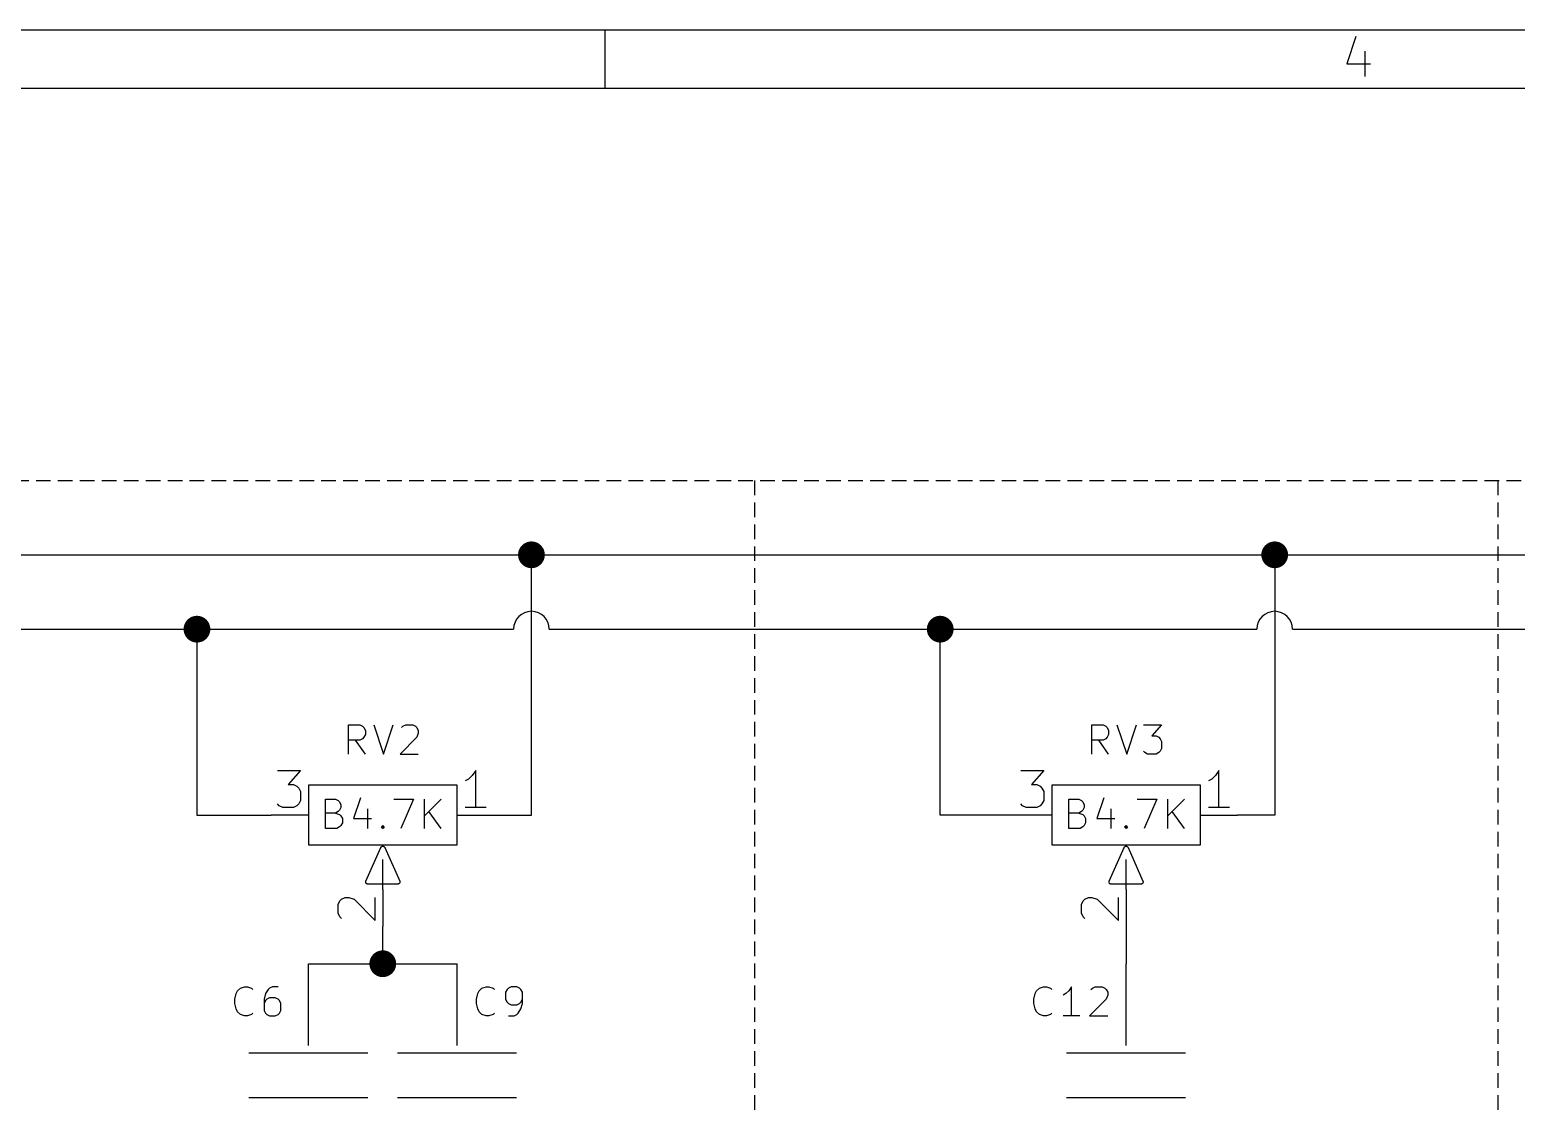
# Model space of a CAD drawing. Header units: millimetres. Extents: x 10 to 287, y -200 to -10.
# Drawn here: x 140.3 to 191.1, y -46.6 to -10 of the extents above; entities that cross this region are included whole.
import ezdxf

# ---------------------------------------------------------------- set-up
doc = ezdxf.new("R2010")
doc.units = ezdxf.units.MM
doc.linetypes.add('DASHED', pattern=[0.75, 0.5, -0.25])
for name, color, linetype in [('BLUETWENTY', 160, 'CONTINUOUS'), ('GREENSIXTYFIVE', 129, 'CONTINUOUS'), ('LIGHTBLUE', 172, 'CONTINUOUS'), ('LIGHTGREEN', 92, 'CONTINUOUS'), ('LIGHTORANGE', 30, 'CONTINUOUS'), ('LIGHTRED', 12, 'CONTINUOUS'), ('PUREORANGE', 40, 'CONTINUOUS'), ('RED', 14, 'CONTINUOUS')]:
    doc.layers.add(name, color=color, linetype=linetype)

msp = doc.modelspace()

# ---------------------------------------------------------------- linework, layer by layer
at = {"layer": 'BLUETWENTY', "linetype": 'CONTINUOUS'}
for p, q in [((150.4475, -37.2861), (150.4475, -36.2861)), ((150.4475, -36.2861), (150.7809, -36.2861)), ((150.7809, -36.2861), (150.8761, -36.3337)), ((150.8761, -36.3337), (150.9237, -36.3813)), ((150.9237, -36.3813), (150.9714, -36.4765)), ((150.9714, -36.5718), (150.9237, -36.667)), ((150.9714, -36.4765), (150.9714, -36.5718)), ((151.638, -36.2385), (151.3999, -36.9527)), ((152.7809, -36.2861), (153.4476, -36.2861)), ((153.4476, -36.2861), (153.019, -37.2861)), ((153.8285, -37.2861), (153.8285, -36.2861)), ((154.4, -36.2861), (153.8285, -36.8575)), ((175.8475, -37.2861), (175.8475, -36.2861)), ((175.8475, -36.2861), (176.1809, -36.2861)), ((176.1809, -36.2861), (176.2761, -36.3337)), ((176.2761, -36.3337), (176.3237, -36.3813)), ((176.3237, -36.3813), (176.3714, -36.4765)), ((176.3714, -36.5718), (176.3237, -36.667)), ((176.3714, -36.4765), (176.3714, -36.5718)), ((177.038, -36.2385), (176.7999, -36.9527)), ((178.1809, -36.2861), (178.8476, -36.2861)), ((178.8476, -36.2861), (178.419, -37.2861)), ((179.2285, -37.2861), (179.2285, -36.2861)), ((179.8, -36.2861), (179.2285, -36.8575)), ((150.7809, -36.7623), (150.4475, -36.7623)), ((150.8761, -36.7146), (150.7809, -36.7623)), ((150.7809, -36.7623), (150.9237, -36.8099)), ((150.9237, -36.667), (150.8761, -36.7146)), ((150.9237, -36.8099), (150.9714, -36.8575)), ((150.9714, -36.8575), (151.019, -36.9527)), ((151.019, -36.9527), (151.019, -37.0956)), ((151.3999, -36.9527), (152.019, -36.9527)), ((151.8761, -36.6194), (151.8761, -37.2861)), ((154.4, -37.2861), (153.9714, -36.7146)), ((176.1809, -36.7623), (175.8475, -36.7623)), ((176.2761, -36.7146), (176.1809, -36.7623)), ((176.1809, -36.7623), (176.3237, -36.8099)), ((176.3237, -36.667), (176.2761, -36.7146)), ((176.3237, -36.8099), (176.3714, -36.8575)), ((176.3714, -36.8575), (176.419, -36.9527)), ((176.419, -36.9527), (176.419, -37.0956)), ((176.7999, -36.9527), (177.419, -36.9527)), ((177.2761, -36.6194), (177.2761, -37.2861)), ((179.8, -37.2861), (179.3714, -36.7146)), ((150.8285, -37.2861), (150.4475, -37.2861)), ((150.9237, -37.2385), (150.8285, -37.2861)), ((150.9714, -37.1908), (150.9237, -37.2385)), ((151.019, -37.0956), (150.9714, -37.1908)), ((152.3523, -37.2385), (152.3999, -37.1908)), ((152.3999, -37.2861), (152.3523, -37.2385)), ((152.3999, -37.1908), (152.4476, -37.2385)), ((152.3999, -37.1908), (152.3999, -37.2861)), ((152.4476, -37.2385), (152.3999, -37.2861)), ((176.2285, -37.2861), (175.8475, -37.2861)), ((176.3237, -37.2385), (176.2285, -37.2861)), ((176.3714, -37.1908), (176.3237, -37.2385)), ((176.419, -37.0956), (176.3714, -37.1908)), ((177.7523, -37.2385), (177.7999, -37.1908)), ((177.7999, -37.2861), (177.7523, -37.2385)), ((177.7999, -37.1908), (177.8476, -37.2385)), ((177.7999, -37.1908), (177.7999, -37.2861)), ((177.8476, -37.2385), (177.7999, -37.2861))]:
    msp.add_line(p, q, dxfattribs=at)
at = {"layer": 'GREENSIXTYFIVE', "linetype": 'CONTINUOUS'}
for p, q in [((151.2333, -34.7461), (151.2333, -33.7461)), ((151.2333, -33.7461), (151.6143, -33.7461)), ((151.6143, -33.7461), (151.7095, -33.7937)), ((151.7095, -33.7937), (151.7572, -33.8413)), ((151.7572, -33.8413), (151.8048, -33.9365)), ((151.8048, -33.9365), (151.8048, -34.0794)), ((152.0905, -33.7461), (152.4238, -34.7461)), ((152.4238, -34.7461), (152.7572, -33.7461)), ((153.0428, -33.8413), (153.0904, -33.7937)), ((153.0904, -33.7937), (153.1857, -33.7461)), ((153.1857, -33.7461), (153.4238, -33.7461)), ((153.4238, -33.7461), (153.519, -33.7937)), ((153.519, -33.7937), (153.5666, -33.8413)), ((153.5666, -33.8413), (153.6143, -33.9365)), ((153.6143, -34.0318), (153.5666, -34.1746)), ((153.6143, -33.9365), (153.6143, -34.0318)), ((176.6333, -34.7461), (176.6333, -33.7461)), ((176.6333, -33.7461), (177.0143, -33.7461)), ((177.0143, -33.7461), (177.1095, -33.7937)), ((177.1095, -33.7937), (177.1572, -33.8413)), ((177.1572, -33.8413), (177.2048, -33.9365)), ((177.2048, -33.9365), (177.2048, -34.0794)), ((177.4905, -33.7461), (177.8238, -34.7461)), ((177.8238, -34.7461), (178.1572, -33.7461)), ((178.3952, -33.7461), (179.0143, -33.7461)), ((179.0143, -33.7461), (178.6809, -34.127)), ((151.6143, -34.2699), (151.2333, -34.2699)), ((151.8048, -34.7461), (151.4714, -34.2699)), ((151.7095, -34.2223), (151.6143, -34.2699)), ((151.7572, -34.1746), (151.7095, -34.2223)), ((151.8048, -34.0794), (151.7572, -34.1746)), ((153.5666, -34.1746), (152.9952, -34.7461)), ((177.0143, -34.2699), (176.6333, -34.2699)), ((177.2048, -34.7461), (176.8714, -34.2699)), ((177.1095, -34.2223), (177.0143, -34.2699)), ((177.1572, -34.1746), (177.1095, -34.2223)), ((177.2048, -34.0794), (177.1572, -34.1746)), ((178.6809, -34.127), (178.8238, -34.127)), ((178.8238, -34.127), (178.919, -34.1746)), ((178.919, -34.1746), (178.9666, -34.2223)), ((178.9666, -34.2223), (179.0143, -34.3175)), ((179.0143, -34.3175), (179.0143, -34.5556)), ((152.9952, -34.7461), (153.6143, -34.7461)), ((178.4428, -34.6985), (178.3952, -34.6508)), ((178.5381, -34.7461), (178.4428, -34.6985)), ((178.8238, -34.7461), (178.5381, -34.7461)), ((178.919, -34.6985), (178.8238, -34.7461)), ((178.9666, -34.6508), (178.919, -34.6985)), ((179.0143, -34.5556), (178.9666, -34.6508)), ((147.3439, -43.1224), (147.3915, -42.932)), ((147.3439, -43.2653), (147.3439, -43.1224)), ((147.3915, -42.932), (147.4392, -42.8367)), ((147.4392, -42.8367), (147.5344, -42.7415)), ((147.5344, -42.7415), (147.6773, -42.6939)), ((147.6773, -42.6939), (147.7725, -42.6939)), ((147.7725, -42.6939), (147.9154, -42.7415)), ((147.9154, -42.7415), (147.963, -42.7891)), ((148.3915, -42.932), (148.3439, -43.1224)), ((148.3439, -43.1224), (148.3439, -43.5034)), ((148.3915, -43.1701), (148.3439, -43.2653)), ((148.4868, -42.7891), (148.3915, -42.932)), ((148.4392, -43.1224), (148.3915, -43.1701)), ((148.5344, -43.0748), (148.4392, -43.1224)), ((148.5344, -42.7415), (148.4868, -42.7891)), ((148.6296, -42.6939), (148.5344, -42.7415)), ((148.7249, -43.0748), (148.5344, -43.0748)), ((148.8201, -42.6939), (148.6296, -42.6939)), ((148.8201, -43.1224), (148.7249, -43.0748)), ((148.8677, -43.1701), (148.8201, -43.1224)), ((148.9154, -43.2653), (148.8677, -43.1701)), ((155.5989, -43.1224), (155.6465, -42.932)), ((155.5989, -43.2653), (155.5989, -43.1224)), ((155.6465, -42.932), (155.6942, -42.8367)), ((155.6942, -42.8367), (155.7894, -42.7415)), ((155.7894, -42.7415), (155.9323, -42.6939)), ((155.9323, -42.6939), (156.0275, -42.6939)), ((156.0275, -42.6939), (156.1704, -42.7415)), ((156.1704, -42.7415), (156.218, -42.7891)), ((156.6465, -42.7891), (156.5989, -42.8843)), ((156.5989, -42.8843), (156.5989, -43.1224)), ((156.5989, -43.1224), (156.6465, -43.2177)), ((156.6942, -42.7415), (156.6465, -42.7891)), ((156.7894, -42.6939), (156.6942, -42.7415)), ((156.9799, -42.6939), (156.7894, -42.6939)), ((157.0751, -42.7415), (156.9799, -42.6939)), ((157.1227, -42.7891), (157.0751, -42.7415)), ((157.1704, -42.8843), (157.1227, -42.7891)), ((157.1227, -43.2177), (157.1704, -43.1224)), ((157.1704, -43.2653), (157.1704, -42.8843)), ((174.6489, -43.1224), (174.6965, -42.932)), ((174.6489, -43.2653), (174.6489, -43.1224)), ((174.6965, -42.932), (174.7442, -42.8367)), ((174.7442, -42.8367), (174.8394, -42.7415)), ((174.8394, -42.7415), (174.9823, -42.6939)), ((174.9823, -42.6939), (175.0775, -42.6939)), ((175.0775, -42.6939), (175.2204, -42.7415)), ((175.2204, -42.7415), (175.268, -42.7891)), ((175.7442, -42.932), (175.6489, -42.9796)), ((175.8394, -42.8367), (175.7442, -42.932)), ((175.9346, -42.6939), (175.8394, -42.8367)), ((175.9346, -43.6939), (175.9346, -42.6939)), ((177.1251, -43.1224), (176.5537, -43.6939)), ((176.6013, -42.7891), (176.6489, -42.7415)), ((176.6489, -42.7415), (176.7442, -42.6939)), ((176.7442, -42.6939), (176.9823, -42.6939)), ((176.9823, -42.6939), (177.0775, -42.7415)), ((177.0775, -42.7415), (177.1251, -42.7891)), ((177.1251, -42.7891), (177.1728, -42.8843)), ((177.1728, -42.9796), (177.1251, -43.1224)), ((177.1728, -42.8843), (177.1728, -42.9796)), ((147.3915, -43.4558), (147.3439, -43.2653)), ((147.4392, -43.551), (147.3915, -43.4558)), ((147.5344, -43.6463), (147.4392, -43.551)), ((147.6773, -43.6939), (147.5344, -43.6463)), ((147.9154, -43.6463), (147.7725, -43.6939)), ((147.963, -43.5986), (147.9154, -43.6463)), ((148.3439, -43.5034), (148.3915, -43.5986)), ((148.3915, -43.5986), (148.4392, -43.6463)), ((148.4392, -43.6463), (148.5344, -43.6939)), ((148.7249, -43.6939), (148.8201, -43.6463)), ((148.8201, -43.6463), (148.8677, -43.5986)), ((148.8677, -43.5986), (148.9154, -43.5034)), ((148.9154, -43.5034), (148.9154, -43.2653)), ((155.6465, -43.4558), (155.5989, -43.2653)), ((155.6942, -43.551), (155.6465, -43.4558)), ((155.7894, -43.6463), (155.6942, -43.551)), ((155.9323, -43.6939), (155.7894, -43.6463)), ((156.1704, -43.6463), (156.0275, -43.6939)), ((156.218, -43.5986), (156.1704, -43.6463)), ((156.6465, -43.2177), (156.6942, -43.2653)), ((156.6942, -43.2653), (156.7894, -43.3129)), ((156.7894, -43.3129), (156.9799, -43.3129)), ((156.8846, -43.6939), (156.9799, -43.6463)), ((156.9799, -43.3129), (157.0751, -43.2653)), ((156.9799, -43.6463), (157.0275, -43.5986)), ((157.0275, -43.5986), (157.1227, -43.4558)), ((157.0751, -43.2653), (157.1227, -43.2177)), ((157.1227, -43.4558), (157.1704, -43.2653)), ((174.6965, -43.4558), (174.6489, -43.2653)), ((174.7442, -43.551), (174.6965, -43.4558)), ((174.8394, -43.6463), (174.7442, -43.551)), ((174.9823, -43.6939), (174.8394, -43.6463)), ((175.2204, -43.6463), (175.0775, -43.6939)), ((175.268, -43.5986), (175.2204, -43.6463)), ((147.7725, -43.6939), (147.6773, -43.6939)), ((148.5344, -43.6939), (148.7249, -43.6939)), ((156.0275, -43.6939), (155.9323, -43.6939)), ((156.6942, -43.6939), (156.8846, -43.6939)), ((175.0775, -43.6939), (174.9823, -43.6939)), ((176.2204, -43.6939), (175.6489, -43.6939)), ((176.5537, -43.6939), (177.1728, -43.6939))]:
    msp.add_line(p, q, dxfattribs=at)
at = {"layer": 'LIGHTBLUE', "linetype": 'DASHED'}
for p, q in [((114.3, -25.4), (266.7, -25.4)), ((165.1, -25.4), (165.1, -88.9)), ((190.5, -25.4), (190.5, -88.9))]:
    msp.add_line(p, q, dxfattribs=at)
at = {"layer": 'LIGHTGREEN', "linetype": 'CONTINUOUS'}
for p, q in [((152.4, -41.91), (152.4, -40.64)), ((177.8, -40.64), (177.8, -41.91)), ((149.86, -41.91), (152.4, -41.91)), ((152.4, -41.91), (154.94, -41.91))]:
    msp.add_line(p, q, dxfattribs=at)
at = {"layer": 'LIGHTGREEN', "const_width": 0.4572}
msp.add_lwpolyline([(152.1714, -41.91, 1), (152.6286, -41.91, 1)], format="xyb", close=True, dxfattribs=at)
at = {"layer": 'LIGHTGREEN'}
for centre in [(157.48, -30.48), (182.88, -30.48)]:
    msp.add_arc(centre, 0.6096, 0, 180, dxfattribs=at)
at = {"layer": 'LIGHTORANGE', "linetype": 'CONTINUOUS'}
for p, q in [((133.9596, -30.48), (156.8704, -30.48)), ((146.05, -30.48), (146.05, -36.83)), ((158.0896, -30.48), (182.2704, -30.48)), ((171.45, -36.83), (171.45, -30.48)), ((183.4896, -30.48), (208.9404, -30.48)), ((146.05, -36.83), (148.59, -36.83)), ((173.99, -36.83), (171.45, -36.83))]:
    msp.add_line(p, q, dxfattribs=at)
at = {"layer": 'LIGHTORANGE', "const_width": 0.4572}
for points in [[(145.8214, -30.48, 1), (146.2786, -30.48, 1)], [(171.2214, -30.48, 1), (171.6786, -30.48, 1)]]:
    msp.add_lwpolyline(points, format="xyb", close=True, dxfattribs=at)
at = {"layer": 'LIGHTRED', "linetype": 'CONTINUOUS'}
for p, q in [((148.8017, -35.3029), (149.5879, -35.3029)), ((149.5879, -35.3029), (149.1645, -35.7867)), ((155.4541, -35.4844), (155.3331, -35.6053)), ((155.575, -35.3029), (155.4541, -35.4844)), ((155.575, -36.5729), (155.575, -35.3029)), ((174.2017, -35.3029), (174.9879, -35.3029)), ((174.9879, -35.3029), (174.5645, -35.7867)), ((180.8541, -35.4844), (180.7331, -35.6053)), ((180.975, -35.3029), (180.8541, -35.4844)), ((180.975, -36.5729), (180.975, -35.3029)), ((149.1645, -35.7867), (149.346, -35.7867)), ((149.346, -35.7867), (149.4669, -35.8472)), ((149.4669, -35.8472), (149.5274, -35.9077)), ((149.5274, -35.9077), (149.5879, -36.0286)), ((149.5879, -36.0286), (149.5879, -36.331)), ((155.3331, -35.6053), (155.2122, -35.6658)), ((174.5645, -35.7867), (174.746, -35.7867)), ((174.746, -35.7867), (174.8669, -35.8472)), ((174.8669, -35.8472), (174.9274, -35.9077)), ((174.9274, -35.9077), (174.9879, -36.0286)), ((174.9879, -36.0286), (174.9879, -36.331)), ((180.7331, -35.6053), (180.6122, -35.6658)), ((148.8622, -36.5125), (148.8017, -36.452)), ((148.9831, -36.5729), (148.8622, -36.5125)), ((149.346, -36.5729), (148.9831, -36.5729)), ((149.4669, -36.5125), (149.346, -36.5729)), ((149.5274, -36.452), (149.4669, -36.5125)), ((149.5879, -36.331), (149.5274, -36.452)), ((155.9379, -36.5729), (155.2122, -36.5729)), ((174.2622, -36.5125), (174.2017, -36.452)), ((174.3831, -36.5729), (174.2622, -36.5125)), ((174.746, -36.5729), (174.3831, -36.5729)), ((174.8669, -36.5125), (174.746, -36.5729)), ((174.9274, -36.452), (174.8669, -36.5125)), ((174.9879, -36.331), (174.9274, -36.452)), ((181.3379, -36.5729), (180.6122, -36.5729)), ((150.8729, -39.8839), (150.9334, -39.763)), ((150.8729, -40.1863), (150.8729, -39.8839)), ((150.9334, -39.763), (150.9939, -39.7025)), ((150.9939, -39.7025), (151.1148, -39.642)), ((151.1148, -39.642), (151.2358, -39.642)), ((151.2358, -39.642), (151.4172, -39.7025)), ((151.4172, -39.7025), (152.1429, -40.4282)), ((152.1429, -40.4282), (152.1429, -39.642)), ((176.2729, -39.8839), (176.3334, -39.763)), ((176.2729, -40.1863), (176.2729, -39.8839)), ((176.3334, -39.763), (176.3939, -39.7025)), ((176.3939, -39.7025), (176.5148, -39.642)), ((176.5148, -39.642), (176.6358, -39.642)), ((176.6358, -39.642), (176.8172, -39.7025)), ((176.8172, -39.7025), (177.5429, -40.4282)), ((177.5429, -40.4282), (177.5429, -39.642)), ((150.9334, -40.3073), (150.8729, -40.1863)), ((150.9939, -40.3677), (150.9334, -40.3073)), ((176.3334, -40.3073), (176.2729, -40.1863)), ((176.3939, -40.3677), (176.3334, -40.3073))]:
    msp.add_line(p, q, dxfattribs=at)
at = {"layer": 'PUREORANGE', "linetype": 'CONTINUOUS'}
for p, q in [((107.95, -27.94), (260.35, -27.94)), ((157.48, -36.83), (157.48, -27.94)), ((182.88, -27.94), (182.88, -36.83)), ((156.21, -36.83), (157.48, -36.83)), ((182.88, -36.83), (181.61, -36.83))]:
    msp.add_line(p, q, dxfattribs=at)
at = {"layer": 'PUREORANGE', "const_width": 0.4572}
for points in [[(157.2514, -27.94, 1), (157.7086, -27.94, 1)], [(182.6514, -27.94, 1), (183.1086, -27.94, 1)]]:
    msp.add_lwpolyline(points, format="xyb", close=True, dxfattribs=at)
at = {"layer": 'RED', "linetype": 'CONTINUOUS'}
for p, q in [((10, -10), (287.0022, -10)), ((160, -12), (160, -10)), ((185.6557, -10.2318), (185.3462, -11.1603)), ((185.3462, -11.1603), (186.1509, -11.1603)), ((185.9652, -10.727), (185.9652, -11.5937)), ((12, -12), (285.0022, -12)), ((154.94, -35.814), (149.86, -35.814)), ((149.86, -35.814), (149.86, -37.846)), ((154.94, -37.846), (154.94, -35.814)), ((180.34, -35.814), (175.26, -35.814)), ((175.26, -35.814), (175.26, -37.846)), ((180.34, -37.846), (180.34, -35.814)), ((149.86, -36.83), (148.59, -36.83)), ((154.94, -36.83), (156.21, -36.83)), ((175.26, -36.83), (173.99, -36.83)), ((180.34, -36.83), (181.61, -36.83)), ((149.86, -37.846), (154.94, -37.846)), ((151.8224, -39.0851), (152.3304, -37.9421)), ((152.3304, -37.9421), (152.3347, -37.9345)), ((152.3347, -37.9345), (152.3356, -37.9322)), ((152.3356, -37.9322), (152.3366, -37.931)), ((152.3366, -37.931), (152.3378, -37.9291)), ((152.3378, -37.9291), (152.3464, -37.9207)), ((152.3464, -37.9207), (152.356, -37.9108)), ((152.356, -37.9108), (152.3576, -37.91)), ((152.3576, -37.91), (152.3592, -37.9086)), ((152.3592, -37.9086), (152.3722, -37.9035)), ((152.3722, -37.9035), (152.3833, -37.8987)), ((152.3833, -37.8987), (152.3851, -37.8986)), ((152.3851, -37.8986), (152.3871, -37.8979)), ((152.3871, -37.8979), (152.4, -37.8982)), ((152.4, -37.8982), (152.4129, -37.8979)), ((152.4129, -37.8979), (152.4148, -37.8986)), ((152.4148, -37.8986), (152.4167, -37.8987)), ((152.4167, -37.8987), (152.4277, -37.9035)), ((152.4277, -37.9035), (152.4408, -37.9086)), ((152.4408, -37.9086), (152.4423, -37.91)), ((152.4423, -37.91), (152.444, -37.9108)), ((152.444, -37.9108), (152.4528, -37.9201)), ((152.4528, -37.9201), (152.4622, -37.929)), ((152.4622, -37.929), (152.4634, -37.9311)), ((152.4634, -37.9311), (152.4644, -37.9322)), ((152.4644, -37.9322), (152.4652, -37.9343)), ((152.4652, -37.9343), (152.4696, -37.9421)), ((152.4696, -37.9421), (152.9776, -39.085)), ((175.26, -37.846), (180.34, -37.846)), ((177.2224, -39.0851), (177.7304, -37.9421)), ((177.7304, -37.9421), (177.7347, -37.9345)), ((177.7347, -37.9345), (177.7356, -37.9322)), ((177.7356, -37.9322), (177.7366, -37.931)), ((177.7366, -37.931), (177.7378, -37.9291)), ((177.7378, -37.9291), (177.7464, -37.9207)), ((177.7464, -37.9207), (177.756, -37.9108)), ((177.756, -37.9108), (177.7576, -37.91)), ((177.7576, -37.91), (177.7592, -37.9086)), ((177.7592, -37.9086), (177.7722, -37.9035)), ((177.7722, -37.9035), (177.7833, -37.8987)), ((177.7833, -37.8987), (177.7851, -37.8986)), ((177.7851, -37.8986), (177.7871, -37.8979)), ((177.7871, -37.8979), (177.8, -37.8982)), ((177.8, -37.8982), (177.8129, -37.8979)), ((177.8129, -37.8979), (177.8148, -37.8986)), ((177.8148, -37.8986), (177.8167, -37.8987)), ((177.8167, -37.8987), (177.8277, -37.9035)), ((177.8277, -37.9035), (177.8408, -37.9086)), ((177.8408, -37.9086), (177.8423, -37.91)), ((177.8423, -37.91), (177.844, -37.9108)), ((177.844, -37.9108), (177.8528, -37.9201)), ((177.8528, -37.9201), (177.8622, -37.929)), ((177.8622, -37.929), (177.8634, -37.9311)), ((177.8634, -37.9311), (177.8644, -37.9322)), ((177.8644, -37.9322), (177.8652, -37.9343)), ((177.8652, -37.9343), (177.8696, -37.9421)), ((177.8696, -37.9421), (178.3776, -39.085)), ((152.4, -39.37), (152.4, -38.354)), ((177.8, -39.37), (177.8, -38.354)), ((151.8169, -39.1289), (151.8173, -39.1141)), ((151.8173, -39.1011), (151.8176, -39.1001)), ((151.8173, -39.1141), (151.8173, -39.1011)), ((151.8176, -39.1001), (151.8177, -39.0993)), ((151.8177, -39.0993), (151.8224, -39.0851)), ((152.9776, -39.085), (152.9823, -39.0993)), ((152.9823, -39.0993), (152.9823, -39.1001)), ((152.9823, -39.1001), (152.9827, -39.1011)), ((152.9827, -39.1011), (152.9827, -39.1141)), ((152.9827, -39.1141), (152.9831, -39.1289)), ((177.2169, -39.1289), (177.2173, -39.1141)), ((177.2173, -39.1011), (177.2176, -39.1001)), ((177.2173, -39.1141), (177.2173, -39.1011)), ((177.2176, -39.1001), (177.2177, -39.0993)), ((177.2177, -39.0993), (177.2224, -39.0851)), ((178.3776, -39.085), (178.3823, -39.0993)), ((178.3823, -39.0993), (178.3823, -39.1001)), ((178.3823, -39.1001), (178.3827, -39.1011)), ((178.3827, -39.1011), (178.3827, -39.1141)), ((178.3827, -39.1141), (178.3831, -39.1289)), ((151.8173, -39.1299), (151.8169, -39.1289)), ((151.8173, -39.1309), (151.8173, -39.1299)), ((151.8225, -39.1436), (151.8173, -39.1309)), ((151.8276, -39.1568), (151.8225, -39.1436)), ((151.8282, -39.1575), (151.8276, -39.1568)), ((151.8286, -39.1583), (151.8282, -39.1575)), ((151.8378, -39.1675), (151.8286, -39.1583)), ((151.848, -39.1782), (151.8378, -39.1675)), ((151.8488, -39.1785), (151.848, -39.1782)), ((151.8497, -39.1794), (151.8488, -39.1785)), ((151.8641, -39.1853), (151.8497, -39.1794)), ((151.8753, -39.1903), (151.8641, -39.1853)), ((151.8761, -39.1903), (151.8753, -39.1903)), ((151.8771, -39.1907), (151.8761, -39.1903)), ((151.892, -39.1922), (151.8771, -39.1907)), ((152.908, -39.1922), (151.892, -39.1922)), ((152.4, -39.37), (152.4, -40.64)), ((152.9229, -39.1907), (152.908, -39.1922)), ((152.9238, -39.1903), (152.9229, -39.1907)), ((152.9247, -39.1903), (152.9238, -39.1903)), ((152.9358, -39.1853), (152.9247, -39.1903)), ((152.9503, -39.1794), (152.9358, -39.1853)), ((152.9511, -39.1785), (152.9503, -39.1794)), ((152.952, -39.1782), (152.9511, -39.1785)), ((152.9622, -39.1675), (152.952, -39.1782)), ((152.9714, -39.1583), (152.9622, -39.1675)), ((152.9717, -39.1575), (152.9714, -39.1583)), ((152.9724, -39.1568), (152.9717, -39.1575)), ((152.9774, -39.1436), (152.9724, -39.1568)), ((152.9827, -39.1309), (152.9774, -39.1436)), ((152.9831, -39.1289), (152.9827, -39.1299)), ((152.9827, -39.1299), (152.9827, -39.1309)), ((177.2173, -39.1299), (177.2169, -39.1289)), ((177.2173, -39.1309), (177.2173, -39.1299)), ((177.2225, -39.1436), (177.2173, -39.1309)), ((177.2276, -39.1568), (177.2225, -39.1436)), ((177.2282, -39.1575), (177.2276, -39.1568)), ((177.2286, -39.1583), (177.2282, -39.1575)), ((177.2378, -39.1675), (177.2286, -39.1583)), ((177.248, -39.1782), (177.2378, -39.1675)), ((177.2488, -39.1785), (177.248, -39.1782)), ((177.2497, -39.1794), (177.2488, -39.1785)), ((177.2641, -39.1853), (177.2497, -39.1794)), ((177.2753, -39.1903), (177.2641, -39.1853)), ((177.2761, -39.1903), (177.2753, -39.1903)), ((177.2771, -39.1907), (177.2761, -39.1903)), ((177.292, -39.1922), (177.2771, -39.1907)), ((178.308, -39.1922), (177.292, -39.1922)), ((177.8, -39.37), (177.8, -40.64)), ((178.3229, -39.1907), (178.308, -39.1922)), ((178.3238, -39.1903), (178.3229, -39.1907)), ((178.3247, -39.1903), (178.3238, -39.1903)), ((178.3358, -39.1853), (178.3247, -39.1903)), ((178.3503, -39.1794), (178.3358, -39.1853)), ((178.3511, -39.1785), (178.3503, -39.1794)), ((178.352, -39.1782), (178.3511, -39.1785)), ((178.3622, -39.1675), (178.352, -39.1782)), ((178.3714, -39.1583), (178.3622, -39.1675)), ((178.3717, -39.1575), (178.3714, -39.1583)), ((178.3724, -39.1568), (178.3717, -39.1575)), ((178.3774, -39.1436), (178.3724, -39.1568)), ((178.3827, -39.1309), (178.3774, -39.1436)), ((178.3831, -39.1289), (178.3827, -39.1299)), ((178.3827, -39.1299), (178.3827, -39.1309)), ((149.86, -44.704), (149.86, -41.91)), ((154.94, -44.704), (154.94, -41.91)), ((177.8, -44.704), (177.8, -41.91)), ((147.828, -44.958), (151.892, -44.958)), ((152.908, -44.958), (156.972, -44.958)), ((175.768, -44.958), (179.832, -44.958)), ((147.828, -46.482), (151.892, -46.482)), ((152.908, -46.482), (156.972, -46.482)), ((175.768, -46.482), (179.832, -46.482))]:
    msp.add_line(p, q, dxfattribs=at)

doc.saveas('drawing.dxf')
